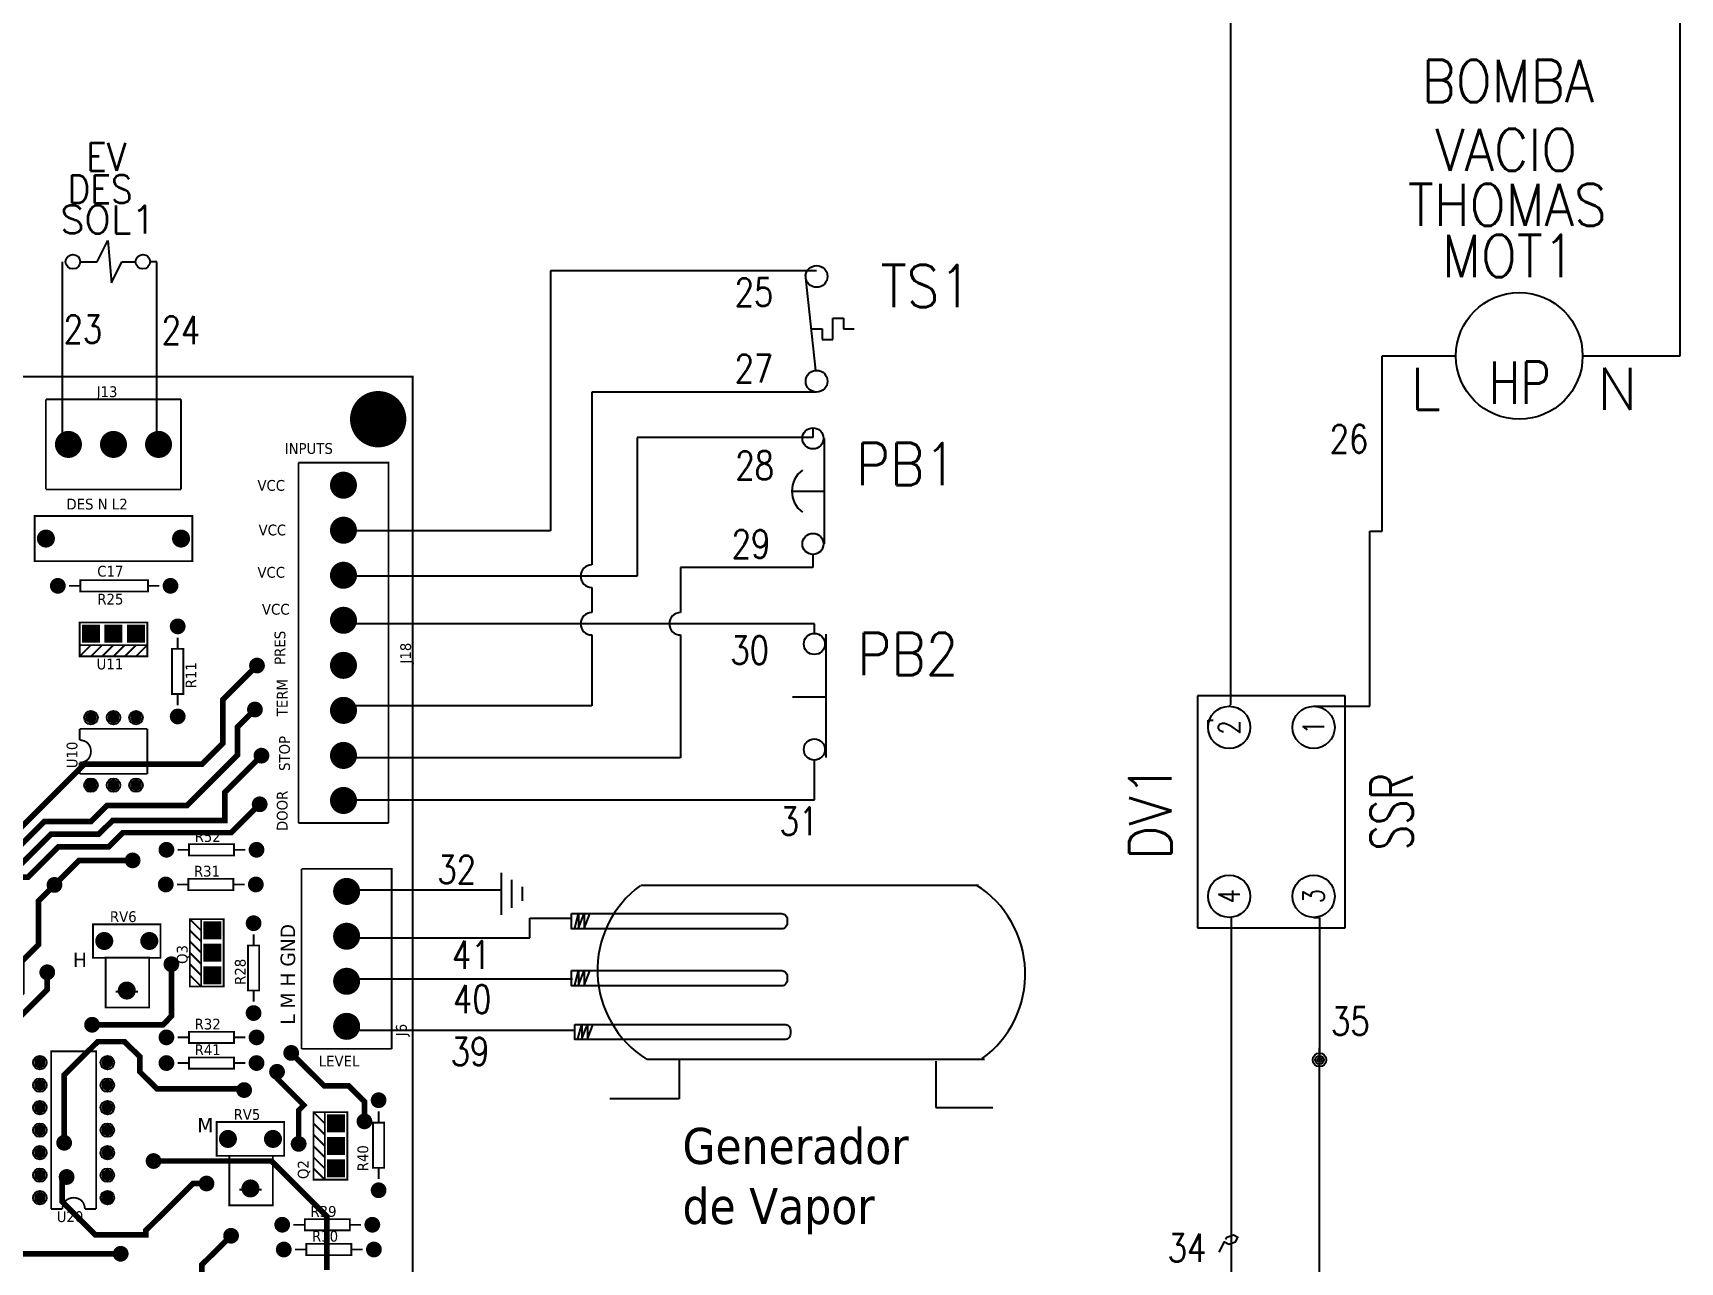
# Model space of a CAD drawing. Header units: millimetres. Extents: x 123.5 to 144.3, y 105.4 to 121.6.
# Drawn here: x 131.63 to 138.95, y 109.56 to 115.01 of the extents above; entities that cross this region are included whole.
import ezdxf
from ezdxf.enums import TextEntityAlignment as Align

# ---------------------------------------------------------------- set-up
doc = ezdxf.new("R2010")
doc.units = ezdxf.units.MM
for name, color, linetype in [('12632256', 7, 'Continuous'), ('BLK_12AWG', 7, 'Continuous'), ('DESC', 250, 'Continuous'), ('MISC', 7, 'Continuous'), ('SYMS', 7, 'Continuous'), ('TAGS', 250, 'Continuous'), ('TERMS', 250, 'Continuous'), ('WIRES', 7, 'Continuous')]:
    doc.layers.add(name, color=color, linetype=linetype)
doc.layers.add('WIRENO', color=7, linetype='Continuous', true_color=0x000000)
doc.styles.get("Standard").update_dxf_attribs({"font": 'tahoma.ttf'})
doc.styles.add('WD', font='romans.shx')

# ---------------------------------------------------------------- blocks, each defined once
blk = doc.blocks.new('EPAD')
at = {"const_width": 0.5}
blk.add_lwpolyline([(-0.25, 0, 1), (0.25, 0, 1)], format="xyb", close=True, dxfattribs=at)
blk = doc.blocks.new('RPAD')
blk.add_trace([(-0.5, -0.5), (-0.5, 0.5), (0.5, -0.5), (0.5, 0.5)])
blk = doc.blocks.new('Tarjeta')
for points, const_width in [([(146.3184, 112.4867), (153.6204, 112.4867), (153.6204, 117.4267), (146.3184, 117.4267), (146.3184, 112.4867)], 0.008), ([(151.9924, 117.3257), (151.9924, 116.9257)], 0.008), ([(152.5924, 117.3257), (151.9924, 117.3257)], 0.008), ([(152.5924, 117.3257), (152.5924, 116.9257)], 0.008), ([(153.1134, 117.0447), (153.5134, 117.0447), (153.5134, 115.4447)], 0.008), ([(153.1134, 115.4447), (153.1134, 117.0447)], 0.008), ([(151.9924, 116.9257), (152.5924, 116.9257)], 0.008), ([(151.9424, 116.6077), (152.6424, 116.6077), (152.6424, 116.8077), (151.9424, 116.8077), (151.9424, 116.6077)], 0.008), ([(152.1454, 116.4977), (152.0954, 116.4977)], 0.008), ([(152.1454, 116.4727), (152.4454, 116.4727), (152.4454, 116.5227), (152.1454, 116.5227), (152.1454, 116.4727)], 0.008), ([(152.4954, 116.4977), (152.4454, 116.4977)], 0.008), ([(152.1424, 116.2347), (152.4424, 116.2347), (152.4424, 116.3347), (152.1424, 116.3347), (152.1424, 116.2347)], 0.008), ([(152.5774, 116.2677), (152.5774, 116.2177)], 0.008), ([(152.4424, 116.2347), (152.4424, 116.1847), (152.1424, 116.1847), (152.1424, 116.2347)], 0.008), ([(152.1924, 116.2347), (152.1424, 116.1847)], 0.008), ([(152.2424, 116.2347), (152.1924, 116.1847)], 0.008), ([(152.2924, 116.2347), (152.2424, 116.1847)], 0.008), ([(152.3424, 116.2347), (152.2924, 116.1847)], 0.008), ([(152.3924, 116.2347), (152.3424, 116.1847)], 0.008), ([(152.4424, 116.2347), (152.3924, 116.1847)], 0.008), ([(152.5524, 116.0177), (152.6024, 116.0177), (152.6024, 116.2177), (152.5524, 116.2177), (152.5524, 116.0177)], 0.008), ([(151.2744, 115.2477), (151.4304, 115.4037), (151.8614, 115.4037), (152.1624, 115.7057), (152.6854, 115.7057), (152.7784, 115.7987), (152.7784, 115.9927), (152.9294, 116.1437)], 0.025), ([(152.5774, 116.0177), (152.5774, 115.9677)], 0.008), ([(151.2764, 115.1287), (151.4914, 115.3427), (151.8764, 115.3427), (151.9854, 115.4517), (152.1924, 115.4517), (152.2634, 115.5227), (152.6194, 115.5227), (152.8434, 115.7467), (152.8434, 115.8717), (152.9204, 115.9487)], 0.025), ([(152.1424, 115.8127), (152.1424, 115.8627)], 0.008), ([(152.1424, 115.8627), (152.4424, 115.8627)], 0.008), ([(152.4424, 115.6627), (152.4424, 115.8627)], 0.008), ([(151.2974, 114.9657), (151.2974, 115.0457), (151.5164, 115.2647), (151.8844, 115.2647), (152.0144, 115.3947), (152.2264, 115.3947), (152.2884, 115.4557), (152.7864, 115.4557), (152.7864, 115.5807), (152.9494, 115.7437)], 0.025), ([(152.1924, 115.7627), (152.1914, 115.7727), (152.1884, 115.7827), (152.1844, 115.7907), (152.1784, 115.7987), (152.1714, 115.8047), (152.1624, 115.8087), (152.1524, 115.8117), (152.1424, 115.8127)], 0.008), ([(152.1924, 115.7627), (152.1914, 115.7527), (152.1884, 115.7427), (152.1844, 115.7337), (152.1784, 115.7267), (152.1714, 115.7207), (152.1624, 115.7167), (152.1524, 115.7137), (152.1424, 115.7127)], 0.008), ([(152.1424, 115.6627), (152.1424, 115.7127)], 0.008), ([(152.1424, 115.6627), (152.4424, 115.6627)], 0.008), ([(151.3694, 114.8547), (151.3694, 115.0167), (151.5564, 115.2037), (151.9124, 115.2037), (152.0474, 115.3387), (152.2714, 115.3387), (152.3344, 115.4017), (152.8154, 115.4017), (152.9414, 115.5277)], 0.025), ([(153.1134, 115.4447), (153.5134, 115.4447)], 0.008), ([(152.5774, 115.3257), (152.6274, 115.3257)], 0.008), ([(152.6274, 115.3007), (152.8274, 115.3007), (152.8274, 115.3507), (152.6274, 115.3507), (152.6274, 115.3007)], 0.008), ([(152.8274, 115.3257), (152.8774, 115.3257)], 0.008), ([(152.3774, 115.2787), (152.1404, 115.2787), (152.0304, 115.1697)], 0.025), ([(153.1274, 115.2407), (153.5274, 115.2407), (153.5274, 114.4417)], 0.008), ([(153.1274, 114.4417), (153.1274, 115.2407)], 0.008), ([(152.0304, 115.1697), (151.9594, 115.0987), (151.9594, 114.9047), (151.8854, 114.8307), (151.8854, 114.6917), (151.8474, 114.6537), (151.0804, 114.6537), (150.8804, 114.4527), (150.8804, 114.4387), (150.7004, 114.4387), (150.6294, 114.3677)], 0.025), ([(152.5744, 115.1717), (152.6244, 115.1717)], 0.008), ([(152.6244, 115.1467), (152.8244, 115.1467), (152.8244, 115.1967), (152.6244, 115.1967), (152.6244, 115.1467)], 0.008), ([(152.8244, 115.1717), (152.8744, 115.1717)], 0.008), ([(152.6814, 114.7187), (152.7814, 114.7187), (152.7814, 115.0177), (152.6814, 115.0177), (152.6814, 114.7187), (152.6314, 114.7187), (152.6314, 115.0177), (152.6814, 115.0177)], 0.008), ([(152.6814, 114.9677), (152.6314, 115.0177)], 0.008), ([(152.2014, 114.8457), (152.5014, 114.8457), (152.5014, 114.9947), (152.2014, 114.9947), (152.2014, 114.8457)], 0.008), ([(152.6814, 114.9187), (152.6314, 114.9677)], 0.008), ([(152.9144, 114.9007), (152.9144, 114.9507)], 0.008), ([(152.6814, 114.8687), (152.6314, 114.9187)], 0.008), ([(152.6814, 114.8187), (152.6314, 114.8687)], 0.008), ([(152.8894, 114.7007), (152.9394, 114.7007), (152.9394, 114.9007), (152.8894, 114.9007), (152.8894, 114.7007)], 0.008), ([(152.1974, 114.5487), (152.5124, 114.5487), (152.5494, 114.5867), (152.5494, 114.8177)], 0.025), ([(152.2574, 114.6257), (152.4504, 114.6257), (152.4504, 114.8467), (152.2574, 114.8467), (152.2574, 114.6257)], 0.008), ([(152.6814, 114.7687), (152.6314, 114.8187)], 0.008), ([(151.6524, 114.5657), (151.8594, 114.5657), (151.9984, 114.7047), (151.9984, 114.7817)], 0.025), ([(152.6814, 114.7187), (152.6314, 114.7687)], 0.008), ([(152.4014, 114.6957), (152.3014, 114.6957)], 0.008), ([(152.9144, 114.6507), (152.9144, 114.7007)], 0.008), ([(152.6274, 114.4677), (152.8274, 114.4677), (152.8274, 114.5177), (152.6274, 114.5177), (152.6274, 114.4677)], 0.008), ([(152.2154, 113.7307), (152.2154, 114.4307), (152.0154, 114.4307), (152.0154, 113.7307)], 0.008), ([(152.0734, 114.0247), (152.0734, 114.3257), (152.2224, 114.4737), (152.3414, 114.4737), (152.4094, 114.4067), (152.4094, 114.3397), (152.4844, 114.2647), (152.8664, 114.2647), (152.8724, 114.2587)], 0.025), ([(152.5774, 114.4927), (152.6274, 114.4927)], 0.008), ([(152.8274, 114.4927), (152.8774, 114.4927)], 0.008), ([(153.0814, 114.4237), (153.2274, 114.2777), (153.3364, 114.2777), (153.4064, 114.2077), (153.4064, 114.1197)], 0.025), ([(153.1274, 114.4417), (153.5274, 114.4417)], 0.008), ([(152.5774, 114.3787), (152.6274, 114.3787)], 0.008), ([(152.6274, 114.3537), (152.8274, 114.3537), (152.8274, 114.4037), (152.6274, 114.4037), (152.6274, 114.3537)], 0.008), ([(152.8274, 114.3787), (152.8774, 114.3787)], 0.008), ([(153.0184, 114.3397), (153.0184, 114.3107), (153.1374, 114.1917), (153.1144, 114.1687), (153.1144, 114.0197)], 0.025), ([(153.2304, 113.8607), (153.3304, 113.8607), (153.3304, 114.1607), (153.2304, 114.1607), (153.2304, 113.8607), (153.1804, 113.8607), (153.1804, 114.1607), (153.2304, 114.1607)], 0.008), ([(153.2304, 114.1107), (153.1804, 114.1607)], 0.008), ([(153.4694, 114.1137), (153.4694, 114.1637)], 0.008), ([(152.7504, 113.9667), (153.0504, 113.9667), (153.0504, 114.1167), (152.7504, 114.1167), (152.7504, 113.9667)], 0.008), ([(153.2304, 114.0607), (153.1804, 114.1107)], 0.008), ([(153.4444, 113.9137), (153.4944, 113.9137), (153.4944, 114.1137), (153.4444, 114.1137), (153.4444, 113.9137)], 0.008), ([(151.6504, 114.0237), (151.6504, 113.6797), (151.7984, 113.5317), (152.3244, 113.5317)], 0.025), ([(153.2304, 114.0107), (153.1804, 114.0607)], 0.008), ([(153.2304, 113.9607), (153.1804, 114.0107)], 0.008), ([(152.4704, 113.9437), (152.9944, 113.9437), (153.1174, 113.8207), (153.2394, 113.6987), (153.2394, 113.4597)], 0.025), ([(152.8064, 113.7467), (152.9994, 113.7467), (152.9994, 113.9667), (152.8064, 113.9667), (152.8064, 113.7467)], 0.008), ([(153.2304, 113.9107), (153.1804, 113.9607)], 0.008), ([(152.7054, 113.8437), (152.6454, 113.8437), (152.4364, 113.6357), (152.4364, 113.6157), (152.2114, 113.6157), (152.0644, 113.7627), (152.0644, 113.8527), (152.0844, 113.8727)], 0.025), ([(153.2304, 113.8607), (153.1804, 113.9107)], 0.008), ([(153.4694, 113.8637), (153.4694, 113.9137)], 0.008), ([(152.1154, 113.7807), (152.1054, 113.7797), (152.0954, 113.7767), (152.0874, 113.7727), (152.0794, 113.7667), (152.0734, 113.7597), (152.0694, 113.7507), (152.0664, 113.7407), (152.0654, 113.7307)], 0.008), ([(152.1154, 113.7807), (152.1254, 113.7797), (152.1354, 113.7767), (152.1444, 113.7727), (152.1514, 113.7667), (152.1574, 113.7597), (152.1614, 113.7507), (152.1644, 113.7407), (152.1654, 113.7307)], 0.008), ([(152.9504, 113.8167), (152.8504, 113.8167)], 0.008), ([(152.0654, 113.7307), (152.0154, 113.7307)], 0.008), ([(152.2154, 113.7307), (152.1654, 113.7307)], 0.008), ([(153.0914, 113.6607), (153.1414, 113.6607)], 0.008), ([(153.1414, 113.6357), (153.3414, 113.6357), (153.3414, 113.6857), (153.1414, 113.6857), (153.1414, 113.6357)], 0.008), ([(153.3414, 113.6607), (153.3914, 113.6607)], 0.008), ([(152.6844, 113.4057), (152.6844, 113.4827), (152.8144, 113.6117)], 0.025), ([(153.1484, 113.5257), (153.3484, 113.5257), (153.3484, 113.5757), (153.1484, 113.5757), (153.1484, 113.5257)], 0.008), ([(153.0984, 113.5507), (153.1484, 113.5507)], 0.008), ([(153.3484, 113.5507), (153.3984, 113.5507)], 0.008)]:
    blk.add_lwpolyline(points, dxfattribs=dict(const_width=const_width))
for centre, radius in [((153.4674, 117.2377), 0.03), ((152.0924, 117.1257), 0.03), ((152.2924, 117.1257), 0.03), ((152.4924, 117.1257), 0.03), ((153.3134, 116.9447), 0.03), ((153.3134, 116.7447), 0.03), ((151.9924, 116.7077), 0.025), ((152.5924, 116.7077), 0.025), ((153.3134, 116.5447), 0.03), ((152.0454, 116.4977), 0.025), ((152.5454, 116.4977), 0.025), ((152.5774, 116.3177), 0.025), ((153.3134, 116.3447), 0.03), ((152.1924, 116.2847), 0.025), ((152.2924, 116.2847), 0.025), ((152.3924, 116.2847), 0.025), ((152.9294, 116.1437), 0.025), ((153.3134, 116.1447), 0.03), ((152.9204, 115.9487), 0.025), ((153.3134, 115.9447), 0.03), ((152.1924, 115.9127), 0.03), ((152.2924, 115.9127), 0.03), ((152.3924, 115.9127), 0.03), ((152.5774, 115.9177), 0.025), ((152.9494, 115.7437), 0.025), ((153.3134, 115.7447), 0.03), ((152.1924, 115.6127), 0.03), ((152.2924, 115.6127), 0.03), ((152.3924, 115.6127), 0.03), ((152.9414, 115.5277), 0.025), ((153.3134, 115.5447), 0.03), ((152.5274, 115.3257), 0.025), ((152.9274, 115.3257), 0.025), ((152.3774, 115.2787), 0.025), ((152.0304, 115.1697), 0.025), ((152.5244, 115.1717), 0.025), ((152.9244, 115.1717), 0.025), ((153.3274, 115.1407), 0.03), ((152.9144, 114.9997), 0.025), ((152.2514, 114.9207), 0.025), ((152.4514, 114.9207), 0.025), ((152.7314, 114.9677), 0.025), ((153.3274, 114.9417), 0.03), ((152.7314, 114.8687), 0.025), ((151.9984, 114.7817), 0.025), ((152.5494, 114.8177), 0.025), ((152.3514, 114.7007), 0.025), ((152.7314, 114.7687), 0.025), ((153.3274, 114.7417), 0.03), ((152.9144, 114.6007), 0.025), ((152.1974, 114.5487), 0.025), ((152.5274, 114.4927), 0.025), ((152.9274, 114.4927), 0.025), ((153.3274, 114.5417), 0.03), ((153.0814, 114.4237), 0.025), ((151.9654, 114.3807), 0.03), ((152.2654, 114.3807), 0.03), ((152.5274, 114.3787), 0.025), ((152.9274, 114.3787), 0.025), ((153.0184, 114.3397), 0.025), ((151.9654, 114.2807), 0.03), ((152.2654, 114.2807), 0.03), ((152.8724, 114.2587), 0.025), ((153.4694, 114.2137), 0.025), ((151.9654, 114.1807), 0.03), ((152.2654, 114.1807), 0.03), ((153.4064, 114.1197), 0.025), ((151.9654, 114.0807), 0.03), ((152.2654, 114.0807), 0.03), ((153.2804, 114.1107), 0.025), ((151.9654, 113.9807), 0.03), ((152.0734, 114.0247), 0.025), ((152.2654, 113.9807), 0.03), ((152.8004, 114.0417), 0.025), ((153.0004, 114.0417), 0.025), ((153.1144, 114.0197), 0.025), ((153.2804, 114.0107), 0.025), ((152.4704, 113.9437), 0.025), ((153.2804, 113.9107), 0.025), ((151.9654, 113.8807), 0.03), ((152.0844, 113.8727), 0.025), ((152.2654, 113.8807), 0.03), ((152.7054, 113.8437), 0.025), ((151.9654, 113.7807), 0.03), ((152.2654, 113.7807), 0.03), ((152.9004, 113.8217), 0.025), ((153.4694, 113.8137), 0.025), ((152.8144, 113.6117), 0.025), ((153.0414, 113.6607), 0.025), ((153.4414, 113.6607), 0.025), ((152.3244, 113.5317), 0.025), ((153.0484, 113.5507), 0.025), ((153.4484, 113.5507), 0.025)]:
    blk.add_circle(centre, radius)
for name, p, xscale, yscale in [('EPAD', (153.4674, 117.2377), 0.25, 0.25), ('EPAD', (152.0924, 117.1257), 0.12, 0.12), ('EPAD', (152.2924, 117.1257), 0.12, 0.12), ('EPAD', (152.4924, 117.1257), 0.12, 0.12), ('EPAD', (153.3134, 116.9447), 0.12, 0.12), ('EPAD', (153.3134, 116.7447), 0.12, 0.12), ('EPAD', (151.9924, 116.7077), 0.08, 0.08), ('EPAD', (152.5924, 116.7077), 0.08, 0.08), ('EPAD', (153.3134, 116.5447), 0.12, 0.12), ('EPAD', (152.0454, 116.4977), 0.07, 0.07), ('EPAD', (152.5454, 116.4977), 0.07, 0.07), ('EPAD', (152.5774, 116.3177), 0.07, 0.07), ('EPAD', (153.3134, 116.3447), 0.12, 0.12), ('EPAD', (153.3134, 116.1447), 0.12, 0.12), ('EPAD', (152.9294, 116.1437), 0.07, 0.07), ('EPAD', (152.9204, 115.9487), 0.07, 0.07), ('EPAD', (153.3134, 115.9447), 0.12, 0.12), ('EPAD', (152.1924, 115.9127), 0.05, 0.05), ('EPAD', (152.2924, 115.9127), 0.05, 0.05), ('EPAD', (152.3924, 115.9127), 0.05, 0.05), ('EPAD', (152.5774, 115.9177), 0.07, 0.07), ('EPAD', (152.9494, 115.7437), 0.07, 0.07), ('EPAD', (153.3134, 115.7447), 0.12, 0.12), ('RPAD', (152.1924, 115.6127), 0.05, 0.05), ('EPAD', (152.2924, 115.6127), 0.05, 0.05), ('EPAD', (152.3924, 115.6127), 0.05, 0.05), ('EPAD', (153.3134, 115.5447), 0.12, 0.12), ('EPAD', (152.9414, 115.5277), 0.07, 0.07), ('EPAD', (152.3774, 115.2787), 0.07, 0.07), ('EPAD', (152.5274, 115.3257), 0.07, 0.07), ('EPAD', (152.9274, 115.3257), 0.07, 0.07), ('EPAD', (152.0304, 115.1697), 0.07, 0.07), ('EPAD', (152.5244, 115.1717), 0.07, 0.07), ('EPAD', (152.9244, 115.1717), 0.07, 0.07), ('EPAD', (153.3274, 115.1407), 0.12, 0.12), ('EPAD', (152.9144, 114.9997), 0.07, 0.07), ('EPAD', (152.2514, 114.9207), 0.08, 0.08), ('EPAD', (152.4514, 114.9207), 0.08, 0.08), ('EPAD', (153.3274, 114.9417), 0.12, 0.12), ('EPAD', (151.9984, 114.7817), 0.07, 0.07), ('EPAD', (152.5494, 114.8177), 0.07, 0.07), ('EPAD', (153.3274, 114.7417), 0.12, 0.12), ('EPAD', (152.3514, 114.7007), 0.08, 0.08), ('EPAD', (152.1974, 114.5487), 0.07, 0.07), ('EPAD', (152.9144, 114.6007), 0.07, 0.07), ('EPAD', (153.3274, 114.5417), 0.12, 0.12), ('EPAD', (152.5274, 114.4927), 0.07, 0.07), ('EPAD', (152.9274, 114.4927), 0.07, 0.07), ('EPAD', (153.0814, 114.4237), 0.07, 0.07), ('EPAD', (151.9654, 114.3807), 0.05, 0.05), ('EPAD', (152.2654, 114.3807), 0.05, 0.05), ('EPAD', (152.5274, 114.3787), 0.07, 0.07), ('EPAD', (152.9274, 114.3787), 0.07, 0.07), ('EPAD', (153.0184, 114.3397), 0.07, 0.07), ('EPAD', (151.9654, 114.2807), 0.05, 0.05), ('EPAD', (152.2654, 114.2807), 0.05, 0.05), ('EPAD', (152.8724, 114.2587), 0.07, 0.07), ('EPAD', (153.4694, 114.2137), 0.07, 0.07), ('EPAD', (151.9654, 114.1807), 0.05, 0.05), ('EPAD', (152.2654, 114.1807), 0.05, 0.05), ('EPAD', (153.4064, 114.1197), 0.07, 0.07), ('EPAD', (151.9654, 114.0807), 0.05, 0.05), ('EPAD', (152.2654, 114.0807), 0.05, 0.05), ('EPAD', (152.8004, 114.0417), 0.08, 0.08), ('EPAD', (153.0004, 114.0417), 0.08, 0.08), ('EPAD', (151.9654, 113.9807), 0.05, 0.05), ('EPAD', (152.0734, 114.0247), 0.07, 0.07), ('EPAD', (152.2654, 113.9807), 0.05, 0.05), ('EPAD', (153.1144, 114.0197), 0.07, 0.07), ('EPAD', (152.4704, 113.9437), 0.07, 0.07), ('EPAD', (151.9654, 113.8807), 0.05, 0.05), ('EPAD', (152.0844, 113.8727), 0.07, 0.07), ('EPAD', (152.2654, 113.8807), 0.05, 0.05), ('EPAD', (152.7054, 113.8437), 0.07, 0.07), ('EPAD', (152.9004, 113.8217), 0.08, 0.08), ('EPAD', (153.4694, 113.8137), 0.07, 0.07), ('EPAD', (151.9654, 113.7807), 0.05, 0.05), ('EPAD', (152.8144, 113.6117), 0.07, 0.07), ('EPAD', (153.0414, 113.6607), 0.07, 0.07), ('EPAD', (153.4414, 113.6607), 0.07, 0.07), ('EPAD', (152.3244, 113.5317), 0.07, 0.07), ('EPAD', (153.0484, 113.5507), 0.07, 0.07), ('EPAD', (153.4484, 113.5507), 0.07, 0.07)]:
    blk.add_blockref(name, p, dxfattribs=dict(xscale=xscale, yscale=yscale))
for p, xscale, yscale, rotation in [((152.1924, 116.2847), 0.08, 0.08, 180), ((152.2924, 116.2847), 0.08, 0.08, 180), ((152.3924, 116.2847), 0.08, 0.08, 180), ((152.7314, 114.9677), 0.08, 0.08, 90), ((152.7314, 114.8687), 0.08, 0.08, 90), ((152.7314, 114.7687), 0.08, 0.08, 90), ((153.2804, 114.1107), 0.08, 0.08, 90), ((153.2804, 114.0107), 0.08, 0.08, 90), ((153.2804, 113.9107), 0.08, 0.08, 90), ((152.2654, 113.7807), 0.05, 0.05, 90)]:
    blk.add_blockref('RPAD', p, dxfattribs=dict(xscale=xscale, yscale=yscale, rotation=rotation))
at = {"layer": '12632256'}
for s, height, width, p in [('J13', 0.048, 1.041667, (152.2174, 117.3357)), ('INPUTS', 0.048, 1.041667, (153.0524, 117.0837)), ('VCC', 0.048, 1.041667, (152.9314, 116.9197)), ('DES N L2', 0.048, 1.041667, (152.0834, 116.8367)), ('VCC', 0.048, 1.041667, (152.9364, 116.7217)), ('C17', 0.048, 1.041667, (152.2204, 116.5387)), ('VCC', 0.048, 1.041667, (152.9314, 116.5337)), ('R25', 0.048, 1.041667, (152.2204, 116.4147)), ('VCC', 0.048, 1.041667, (152.9514, 116.3697)), ('U11', 0.048, 1.041667, (152.2174, 116.1267)), ('R52', 0.048, 1.041667, (152.6524, 115.3607)), ('R31', 0.048, 1.041667, (152.6494, 115.2067)), ('RV6', 0.048, 1.041667, (152.2764, 115.0047)), ('H', 0.064, 1.09375, (152.1124, 114.8047)), ('R32', 0.048, 1.041667, (152.6524, 114.5277)), ('R41', 0.048, 1.041667, (152.6524, 114.4137)), ('LEVEL', 0.048, 1.041667, (153.2034, 114.3637)), ('RV5', 0.048, 1.041667, (152.8254, 114.1267)), ('M', 0.064, 1.09375, (152.6644, 114.0707)), ('U20', 0.048, 1.041667, (152.0404, 113.6727)), ('R39', 0.048, 1.041667, (153.1664, 113.6957)), ('R30', 0.048, 1.041667, (153.1734, 113.5857))]:
    blk.add_text(s, height=height, dxfattribs=dict(at, width=width)).set_placement(p)
for s, height, width, p in [('PRES', 0.048, 1.041667, (153.0554, 116.1467)), ('J18', 0.048, 1.041667, (153.6134, 116.1527)), ('R11', 0.048, 1.041667, (152.6604, 116.0427)), ('TERM', 0.048, 1.041667, (153.0654, 115.9187)), ('STOP', 0.048, 1.041667, (153.0754, 115.6757)), ('U10', 0.048, 1.041667, (152.1324, 115.6877)), ('DOOR', 0.048, 1.041667, (153.0654, 115.4087)), ('L M H GND', 0.064, 1.09375, (153.0984, 114.5487)), ('Q3', 0.048, 1.041667, (152.6214, 114.8187)), ('R28', 0.048, 1.041667, (152.8794, 114.7257)), ('J6', 0.048, 1.041667, (153.5944, 114.4977)), ('R40', 0.048, 1.041667, (153.4234, 113.8977)), ('Q2', 0.048, 1.041667, (153.1584, 113.8637))]:
    blk.add_text(s, height=height, rotation=90, dxfattribs=dict(at, width=width)).set_placement(p)
blk = doc.blocks.new('HSV1')
for p, q in [((-0.0469, 0), (0, 0.0938)), ((0, 0.0938), (0.0156, -0.0938)), ((-0.1231, 0), (-0.0469, 0)), ((0.0156, -0.0938), (0.0625, 0)), ((0.0625, 0), (0.1231, 0))]:
    blk.add_line(p, q)
for centre in [(-0.1553, 0), (0.1553, 0)]:
    blk.add_circle(centre, 0.0322)
at = {"style": 'WD', "width": 0.7}
for tag, p in [('INST', (0, 0.4508)), ('LOC', (0, 0.2812))]:
    blk.add_attdef(tag, text='', height=0.125, dxfattribs=at).set_placement(p, align=Align.CENTER)
at = {"style": 'WD'}
blk.add_attdef('TAG1', text='', height=0.125, dxfattribs=at).set_placement((0, 0.125), align=Align.CENTER)
for tag, p, height, flags in [('FAMILY', (0.1292, 0.1076), 0.01, 9), ('X4TERM01', (-0.1875, 0), 0.0125, 1), ('X1TERM02', (0.1875, 0), 0.0125, 1)]:
    blk.add_attdef(tag, p, '', height=height, dxfattribs=dict(at, flags=flags))
at = {"linetype": 'Continuous', "style": 'WD', "flags": 9}
for tag, p in [('MFG', (0.1564, 0.0671)), ('CAT', (0.1564, 0.0866)), ('ASSYCODE', (0.1562, 0.0469))]:
    blk.add_attdef(tag, text='', height=0.01, dxfattribs=at).set_placement(p, align=Align.CENTER)
at = {"style": 'WD'}
for tag, p, width in [('DESC1', (1.125, 0), 0.9), ('DESC2', (1.125, -0.1562), 0.9), ('DESC3', (1.125, -0.3125), 0.9), ('XREF', (1.1333, -0.4726), 0.8), ('WDTAGALT', (1.1333, -0.6288), 0.8)]:
    blk.add_attdef(tag, p, '', height=0.125, dxfattribs=dict(at, width=width))
at = {"linetype": 'Continuous', "style": 'WD', "flags": 8}
blk.add_attdef('TERM01', text='', height=0.125, dxfattribs=at).set_placement((-0.25, -0.0314), align=Align.TOP_RIGHT)
blk.add_attdef('TERM02', text='', height=0.125, dxfattribs=at).set_placement((0.25, -0.0314), align=Align.TOP_LEFT)
at = {"style": 'WD'}
blk.add_attdef('RATING1', (0.0781, -0.3126), '', height=0.125, dxfattribs=at)
blk = doc.blocks.new('HMO12')
blk.add_circle((0, 0), 0.1875)
at = {"style": 'WD'}
for tag, width, p in [('INST', 0.7, (-0.0257, 0.5595)), ('LOC', 0.7, (-0.0257, 0.3899)), ('TAG1', 0.9, (-0.0312, 0.2336)), ('RATING1', 0.8, (0, 0))]:
    blk.add_attdef(tag, text='', height=0.125, dxfattribs=dict(at, width=width)).set_placement(p, align=Align.CENTER)
at = {"style": 'WD', "flags": 9}
blk.add_attdef('FAMILY', text='', height=0.01, dxfattribs=at).set_placement((-0.0053, 0.1698), align=Align.CENTER)
at = {"linetype": 'Continuous', "style": 'WD', "flags": 1}
for tag, p in [('CAT', (0, 0.1593)), ('MFG', (0, 0.1404))]:
    blk.add_attdef(tag, text='', height=0.01, dxfattribs=at).set_placement(p, align=Align.MIDDLE)
at = {"style": 'WD'}
for tag, p, width in [('DESC1', (1.126, 0.0461), 0.9), ('DESC2', (1.126, -0.1101), 0.9), ('DESC3', (1.126, -0.2664), 0.9), ('RATING3', (1.125, -0.4226), 0.8), ('RATING4', (1.125, -0.5789), 0.8), ('WDTAGALT', (1.125, -0.75), 0.7)]:
    blk.add_attdef(tag, p, '', height=0.125, dxfattribs=dict(at, width=width))
at = {"linetype": 'Continuous', "style": 'WD', "flags": 9}
blk.add_attdef('ASSYCODE', text='', height=0.01, dxfattribs=at).set_placement((0, 0.125), align=Align.CENTER)
at = {"style": 'WD', "flags": 1}
for tag, p in [('X4TERM01', (-0.1875, 0)), ('X1TERM02', (0.1875, 0)), ('X0TERM03', (0.1326, -0.1326))]:
    blk.add_attdef(tag, p, '', height=0.0125, dxfattribs=at)
at = {"linetype": 'Continuous', "style": 'WD'}
blk.add_attdef('TERM01', text='', height=0.125, dxfattribs=at).set_placement((-0.2312, -0.0349), align=Align.TOP_RIGHT)
at = {"style": 'WD', "width": 0.8}
blk.add_attdef('RATING2', text='', height=0.125, dxfattribs=at).set_placement((0.0012, -0.0165), align=Align.TOP_CENTER)
at = {"linetype": 'Continuous', "style": 'WD'}
for tag, p in [('TERM02', (0.2312, -0.0349)), ('TERM03', (0.0625, -0.2188))]:
    blk.add_attdef(tag, text='', height=0.125, dxfattribs=at).set_placement(p, align=Align.TOP_LEFT)
blk = doc.blocks.new('HDV1TF')
for p, q in [((0.3438, 0.0938), (-0.3438, 0.0938)), ((-0.3438, 0.0938), (-0.3438, -0.3438)), ((0.3438, -0.3438), (0.3438, 0.0938)), ((-0.3438, -0.3438), (0.3438, -0.3438))]:
    blk.add_line(p, q)
for centre in [(-0.25, 0), (0.25, 0), (-0.25, -0.25), (0.25, -0.25)]:
    blk.add_circle(centre, 0.0625)
at = {"style": 'WD'}
for tag, width, p in [('INST', 0.7, (0.0055, 0.497)), ('LOC', 0.7, (0.0055, 0.3274)), ('TAG1', 0.9, (0, 0.1711)), ('RATING2', 0.7, (0, -0.2187)), ('DESC1', 0.7, (0, -0.5432)), ('DESC2', 0.7, (0, -0.6995)), ('XREF', 0.7, (0, -0.8557))]:
    blk.add_attdef(tag, text='', height=0.125, dxfattribs=dict(at, width=width)).set_placement(p, align=Align.CENTER)
at = {"style": 'WD', "flags": 9}
blk.add_attdef('FAMILY', text='', height=0.01, dxfattribs=at).set_placement((-0.0053, 0.1386), align=Align.CENTER)
at = {"linetype": 'Continuous', "style": 'WD', "flags": 1}
for tag, p in [('MFG', (0, 0.1092)), ('CAT', (0, 0.1281))]:
    blk.add_attdef(tag, text='', height=0.01, dxfattribs=at).set_placement(p, align=Align.MIDDLE)
at = {"style": 'WD', "flags": 1}
for tag, p in [('X2TERM01', (-0.25, 0.0625)), ('X2TERM02', (0.25, 0.0625)), ('X4TERM01', (-0.3125, 0)), ('X1TERM02', (0.3125, 0)), ('X4TERM03', (-0.3125, -0.25)), ('X1TERM04', (0.3125, -0.25)), ('X8TERM03', (-0.25, -0.3125)), ('X8TERM04', (0.25, -0.3125))]:
    blk.add_attdef(tag, p, '', height=0.0125, dxfattribs=at)
at = {"style": 'WD', "width": 0.7}
blk.add_attdef('RATING1', text='', height=0.125, dxfattribs=at).set_placement((0, 0), align=Align.MIDDLE)
at = {"linetype": 'Continuous', "style": 'WD', "flags": 9}
blk.add_attdef('ASSYCODE', text='', height=0.01, dxfattribs=at).set_placement((0, 0.0781), align=Align.CENTER)
at = {"linetype": 'Continuous', "style": 'WD', "width": 0.8, "flags": 8}
for tag, p in [('TERM01', (-0.25, 0)), ('TERM02', (0.25, 0)), ('TERM03', (-0.25, -0.25)), ('TERM04', (0.25, -0.25))]:
    blk.add_attdef(tag, text='', height=0.0625, dxfattribs=at).set_placement(p, align=Align.MIDDLE)
blk = doc.blocks.new('WDDOT')
for radius in [0.03, 0.0187, 0.00929]:
    blk.add_circle((0, 0), radius)
blk = doc.blocks.new('Nivel')
at = {"layer": 'WIRENO'}
for p, q in [((103.38, 60.01), (103.74, 61.39)), ((103.74, 61.39), (103.74, 60.1)), ((103.74, 60.1), (104.25, 61.39)), ((104.25, 61.39), (104.25, 60.07)), ((104.25, 60.07), (104.74, 61.36))]:
    blk.add_line(p, q, dxfattribs=at)
blk.add_lwpolyline([(103.12, 61.39), (121.77, 61.39, -0.414214), (122.27, 60.89), (122.27, 60.54, -0.414214), (121.77, 60.04), (103.12, 60.04)], format="xyb", close=True, dxfattribs=at)
blk = doc.blocks.new('calderin')
for p, q in [((7.433, 7.428), (9.93, 7.428)), ((7.477, 6.14), (9.974, 6.14))]:
    blk.add_line(p, q)
for centre, start, end in [((7.887, 6.798), 126.1598, 237.8293), ((9.499, 6.771), 306.1598, 57.8293)]:
    blk.add_arc(centre, 0.777, start, end)
blk = doc.blocks.new('HGND2')
for p, q in [((0, 0.09375), (0, -0.09375)), ((0.046875, 0.0625), (0.046875, -0.0625)), ((0.09375, 0.03125), (0.09375, -0.03125))]:
    blk.add_line(p, q)
at = {"style": 'WD', "flags": 1}
blk.add_attdef('X4TERM01', (0, 0), '', height=0.01, dxfattribs=at)
blk = doc.blocks.new('VTS12')
at = {"linetype": 'Continuous'}
blk.add_line((-0.002, -0.1231), (-0.0326, 0.1594), dxfattribs=at)
for p, q in [((-0.0153, 0), (0.0168, 0)), ((0.0168, 0), (0.0168, -0.0312)), ((0.0481, -0.0312), (0.0481, 0.0312)), ((0.0481, 0.0312), (0.0793, 0.0312)), ((0.0793, 0.0312), (0.0793, 0)), ((0.0793, 0), (0.1106, 0)), ((0.0168, -0.0312), (0.0481, -0.0312))]:
    blk.add_line(p, q)
for centre in [(0, 0.1553), (0, -0.1553)]:
    blk.add_circle(centre, 0.0322)
at = {"style": 'WD'}
for tag, p, width in [('INST', (0.1894, 0.3902), 0.7), ('LOC', (0.1894, 0.2206), 0.7), ('TAG1', (0.1894, 0.0644), 0.9), ('XREF', (0.1912, -0.09), 0.7), ('DESC1', (0.1912, -0.242), 0.7), ('DESC2', (0.1912, -0.3982), 0.7), ('RATING1', (0.1875, -0.5545), 0.7), ('WDTAGALT', (0.1868, -0.7158), 0.7)]:
    blk.add_attdef(tag, p, '', height=0.125, dxfattribs=dict(at, width=width))
at = {"linetype": 'Continuous', "style": 'WD'}
for tag, height, flags, p in [('TERM01', 0.125, 8, (-0.055, 0.2066)), ('MFG', 0.01, 9, (-0.0796, -0.0881)), ('CAT', 0.01, 9, (-0.0796, -0.0731))]:
    blk.add_attdef(tag, text='', height=height, dxfattribs=dict(at, flags=flags)).set_placement(p, align=Align.RIGHT)
at = {"color": 7, "style": 'WD', "flags": 1}
for tag, p in [('X2TERM01', (0, 0.1875)), ('X8TERM02', (0, -0.1875))]:
    blk.add_attdef(tag, p, '', height=0.0125, dxfattribs=at)
at = {"color": 7, "style": 'WD'}
for tag, p in [('X4LINK', (-0.1094, 0)), ('X1LINK', (0.1562, 0))]:
    blk.add_attdef(tag, p, '', height=0.01, dxfattribs=at)
at = {"style": 'WD'}
for tag, flags, p in [('CONTACT', 1, (-0.0796, -0.0531)), ('FAMILY', 9, (-0.0796, -0.0365))]:
    blk.add_attdef(tag, text='', height=0.01, dxfattribs=dict(at, flags=flags)).set_placement(p, align=Align.RIGHT)
at = {"linetype": 'Continuous', "style": 'WD', "flags": 9}
blk.add_attdef('ASSYCODE', text='', height=0.01, dxfattribs=at).set_placement((-0.0938, -0.125), align=Align.CENTER)
at = {"linetype": 'Continuous', "style": 'WD', "flags": 8}
blk.add_attdef('TERM02', text='', height=0.125, dxfattribs=at).set_placement((-0.0407, -0.2134), align=Align.TOP_RIGHT)
blk = doc.blocks.new('VPB12')
for p, q in [((0.0335, 0.1849), (0.0335, -0.1801)), ((-0.0644, 0), (0.0335, 0))]:
    blk.add_line(p, q)
for centre in [(0, 0.1562), (0, -0.1562)]:
    blk.add_circle(centre, 0.0312)
at = {"style": 'WD'}
for tag, p, width in [('INST', (0.1269, 0.3902), 0.7), ('LOC', (0.1269, 0.2206), 0.7), ('TAG1', (0.1269, 0.0644), 0.9), ('XREF', (0.1287, -0.09), 0.7), ('DESC1', (0.1287, -0.242), 0.7), ('DESC2', (0.1287, -0.3982), 0.7)]:
    blk.add_attdef(tag, p, '', height=0.125, dxfattribs=dict(at, width=width))
at = {"linetype": 'Continuous', "style": 'WD'}
for tag, height, flags, p in [('TERM01', 0.125, 8, (-0.055, 0.2223)), ('MFG', 0.01, 9, (0.0141, -0.0881)), ('CAT', 0.01, 9, (0.0141, -0.0731))]:
    blk.add_attdef(tag, text='', height=height, dxfattribs=dict(at, flags=flags)).set_placement(p, align=Align.RIGHT)
at = {"color": 7, "style": 'WD', "flags": 1}
for tag, p in [('X2TERM01', (0, 0.1875)), ('X8TERM02', (0, -0.1875))]:
    blk.add_attdef(tag, p, '', height=0.0125, dxfattribs=at)
at = {"color": 7, "style": 'WD'}
for tag, p in [('X4LINK', (-0.125, 0)), ('X1LINK', (0.125, 0))]:
    blk.add_attdef(tag, p, '', height=0.01, dxfattribs=at)
at = {"style": 'WD'}
for tag, flags, p in [('CONTACT', 1, (0.0141, -0.0531)), ('FAMILY', 9, (0.0141, -0.0365))]:
    blk.add_attdef(tag, text='', height=0.01, dxfattribs=dict(at, flags=flags)).set_placement(p, align=Align.RIGHT)
at = {"linetype": 'Continuous', "style": 'WD', "flags": 9}
blk.add_attdef('ASSYCODE', text='', height=0.01, dxfattribs=at).set_placement((-0.001, -0.1054), align=Align.CENTER)
at = {"linetype": 'Continuous', "style": 'WD', "flags": 8}
blk.add_attdef('TERM02', text='', height=0.125, dxfattribs=at).set_placement((-0.0407, -0.2291), align=Align.TOP_RIGHT)
blk = doc.blocks.new('VPB12M')
for p, q in [((0.0343, -0.1562), (0.0343, 0.1562)), ((-0.0646, 0), (0.0343, 0))]:
    blk.add_line(p, q)
for centre in [(0, 0.1562), (0, -0.1562)]:
    blk.add_circle(centre, 0.0312)
blk.add_arc((0.0156, 0), 0.0781, 126.8699, 233.1301)
at = {"style": 'WD'}
for tag, p, width in [('INST', (0.1269, 0.3434), 0.7), ('LOC', (0.1269, 0.1738), 0.7), ('TAG1', (0.1269, 0.0175), 0.9), ('XREF', (0.1287, -0.1369), 0.7), ('DESC1', (0.1287, -0.2889), 0.7), ('DESC2', (0.1287, -0.4451), 0.7)]:
    blk.add_attdef(tag, p, '', height=0.125, dxfattribs=dict(at, width=width))
at = {"linetype": 'Continuous', "style": 'WD'}
for tag, height, flags, p in [('TERM01', 0.125, 8, (-0.055, 0.2066)), ('MFG', 0.01, 9, (-0.1109, -0.0881)), ('CAT', 0.01, 9, (-0.1109, -0.0731))]:
    blk.add_attdef(tag, text='', height=height, dxfattribs=dict(at, flags=flags)).set_placement(p, align=Align.RIGHT)
at = {"color": 7, "style": 'WD', "flags": 1}
for tag, p in [('X2TERM01', (0, 0.1875)), ('X8TERM02', (0, -0.1875))]:
    blk.add_attdef(tag, p, '', height=0.0125, dxfattribs=at)
at = {"color": 7, "style": 'WD'}
for tag, p in [('X4LINK', (-0.1406, 0)), ('X1LINK', (0.125, 0))]:
    blk.add_attdef(tag, p, '', height=0.01, dxfattribs=at)
at = {"style": 'WD'}
for tag, flags, p in [('CONTACT', 1, (-0.1109, -0.0531)), ('FAMILY', 9, (-0.1109, -0.0365))]:
    blk.add_attdef(tag, text='', height=0.01, dxfattribs=dict(at, flags=flags)).set_placement(p, align=Align.RIGHT)
at = {"linetype": 'Continuous', "style": 'WD', "flags": 9}
blk.add_attdef('ASSYCODE', text='', height=0.01, dxfattribs=at).set_placement((-0.1247, -0.1056), align=Align.CENTER)
at = {"linetype": 'Continuous', "style": 'WD', "flags": 8}
blk.add_attdef('TERM02', text='', height=0.125, dxfattribs=at).set_placement((-0.0407, -0.2134), align=Align.TOP_RIGHT)
blk = doc.blocks.new('WD_WNV')
at = {"style": 'WD', "flags": 1}
for tag, p in [('W01USER', (-0.0625, 0.0938)), ('W02USER', (-0.0625, 0.0859)), ('W03USER', (-0.0625, 0.0781)), ('W04USER', (-0.0625, 0.0703)), ('W05USER', (-0.0625, 0.0625)), ('W06USER', (-0.0625, 0.0547)), ('W07USER', (-0.0625, 0.0469)), ('W08USER', (-0.0625, 0.0391)), ('W09USER', (-0.0625, 0.0312)), ('W10USER', (-0.0625, 0.0234))]:
    blk.add_attdef(tag, text='', height=0.005, dxfattribs=at).set_placement(p, align=Align.CENTER)
at = {"linetype": 'Continuous', "style": 'WD', "width": 0.8}
blk.add_attdef('WIRENO', text='', height=0.125, dxfattribs=at).set_placement((-0.05, 0), align=Align.MIDDLE_RIGHT)
blk = doc.blocks.new('WD_WNH')
at = {"linetype": 'Continuous', "style": 'WD', "width": 0.8}
blk.add_attdef('WIRENO', text='', height=0.125, dxfattribs=at).set_placement((0, 0.0625), align=Align.CENTER)
at = {"style": 'WD', "flags": 1}
for tag, p in [('W01USER', (0, 0.0781)), ('W02USER', (0, 0.0703)), ('W03USER', (0, 0.0625)), ('W04USER', (0, 0.0547)), ('W05USER', (0, 0.0469)), ('W06USER', (0, 0.0391)), ('W07USER', (0, 0.0312)), ('W08USER', (0, 0.0234)), ('W09USER', (0, 0.0156)), ('W10USER', (0, 0.0078))]:
    blk.add_attdef(tag, text='', height=0.005, dxfattribs=at).set_placement(p, align=Align.CENTER)

msp = doc.modelspace()

# ---------------------------------------------------------------- linework, layer by layer
at = {"layer": 'BLK_12AWG'}
for p, q in [((138.9467, 113.5796), (138.9467, 119.94)), ((138.5142, 113.5796), (138.9467, 113.5796)), ((136.8514, 111.9303), (136.8514, 111.9615)), ((136.8514, 111.9615), (136.8735, 111.9615))]:
    msp.add_line(p, q, dxfattribs=at)
at = {"layer": 'DESC'}
for p, q in [((134.5039, 110.4575), (134.5039, 110.2802)), ((135.6434, 110.4481), (135.6434, 110.2428)), ((134.5039, 110.2802), (134.1956, 110.2802)), ((135.6434, 110.2428), (135.8956, 110.2428))]:
    msp.add_line(p, q, dxfattribs=at)
at = {"layer": 'WIRENO'}
msp.add_lwpolyline([(136.9, 109.6), (136.9244, 109.6458), (136.9441, 109.6359), (136.9735, 109.6457), (136.9834, 109.6654), (136.9637, 109.6752), (136.9343, 109.6654), (136.9294, 109.6556)], dxfattribs=at)
at = {"layer": 'WIRES'}
for p, q in [((136.9514, 118.6381), (136.9514, 112.0303)), ((131.7662, 113.5849), (131.7662, 113.998)), ((132.1853, 113.998), (132.1549, 113.998)), ((132.1853, 113.2158), (132.1853, 113.998)), ((135.1138, 113.9569), (133.9327, 113.9569)), ((133.9327, 113.9569), (133.9327, 112.8037)), ((131.7662, 113.1718), (131.7662, 113.5849)), ((137.6242, 112.8019), (137.6242, 113.5796)), ((137.6242, 113.5796), (137.9517, 113.5796)), ((135.1138, 113.4188), (134.1155, 113.4188)), ((134.1155, 113.4188), (134.1155, 112.6519)), ((135.0974, 113.2169), (134.3175, 113.2169)), ((134.3175, 113.2169), (134.3175, 112.6019)), ((135.0974, 113.2605), (135.0974, 113.2169)), ((133.9327, 112.8037), (132.9804, 112.8037)), ((137.5701, 112.0241), (137.5701, 112.8019)), ((137.5701, 112.8019), (137.6242, 112.8019)), ((135.0974, 112.698), (135.0974, 112.6403)), ((135.0974, 112.6403), (134.5099, 112.6403)), ((134.5099, 112.6403), (134.5099, 112.4405)), ((134.3175, 112.6019), (132.9708, 112.6019)), ((134.1155, 112.5519), (134.1155, 112.4405)), ((135.1037, 112.3905), (133.0381, 112.3905)), ((135.1037, 112.3475), (135.1037, 112.3905)), ((134.1155, 112.3405), (134.1155, 112.0253)), ((134.5099, 112.3405), (134.5099, 111.7946)), ((134.1155, 112.0253), (133.0285, 112.0253)), ((136.9451, 112.0241), (136.9514, 112.0303)), ((137.3201, 112.0241), (137.5701, 112.0241)), ((134.5099, 111.7946), (133.0381, 111.7946)), ((135.1037, 111.6086), (135.1037, 111.785)), ((133.0431, 111.6086), (135.1037, 111.6086)), ((132.9981, 111.2086), (133.713, 111.2086)), ((133.8399, 110.9959), (133.8399, 111.0832)), ((133.8399, 111.0832), (134.0256, 111.0832)), ((136.9541, 111.0866), (136.9541, 108.2247)), ((137.3201, 111.0866), (137.3463, 111.0866)), ((137.3463, 111.0866), (137.3463, 110.4537)), ((133.0565, 110.9959), (133.8399, 110.9959)), ((133.0162, 110.817), (133.0162, 110.7914)), ((133.0554, 110.813), (134.0293, 110.813)), ((133.0519, 110.5856), (134.0404, 110.5856)), ((137.3463, 108.0469), (137.3463, 110.5066))]:
    msp.add_line(p, q, dxfattribs=at)
for centre in [(134.1155, 112.6019), (134.1155, 112.3905), (134.5099, 112.3905)]:
    msp.add_arc(centre, 0.05, 90, 270, dxfattribs=at)

# ---------------------------------------------------------------- block references
at = {"layer": 'DESC'}
msp.add_blockref('Tarjeta', (-20.3001, -3.939), dxfattribs=at)
at = {"layer": 'SYMS'}
ref = msp.add_blockref('HMO12', (138.233, 113.5796), dxfattribs=dict(at, xscale=1.5, yscale=1.5, zscale=1.5))
ref.add_attrib('TERM02', 'N', dxfattribs={"layer": 'TERMS', "linetype": 'Continuous', "height": 0.1875, "style": 'WD'}).set_placement((138.5799, 113.5272), align=Align.TOP_LEFT)
ref.add_attrib('TERM01', 'L', dxfattribs={"layer": 'TERMS', "linetype": 'Continuous', "height": 0.1875, "style": 'WD'}).set_placement((137.8861, 113.5272), align=Align.TOP_RIGHT)
ref.add_attrib('DESC3', 'THOMAS', (137.7382, 114.1568), dxfattribs={"layer": 'DESC', "height": 0.1875, "style": 'WD', "width": 0.9})
ref.add_attrib('RATING2', 'HP', dxfattribs={"layer": 'MISC', "height": 0.1875, "style": 'WD', "width": 0.8}).set_placement((138.2348, 113.5549), align=Align.TOP_CENTER)
ref.add_attrib('DESC1', 'BOMBA', (137.7993, 114.7062), dxfattribs={"layer": 'DESC', "height": 0.1875, "style": 'WD', "width": 0.9})
ref.add_attrib('DESC2', 'VACIO', (137.8605, 114.401), dxfattribs={"layer": 'DESC', "height": 0.1875, "style": 'WD', "width": 0.9})
ref.add_attrib('TAG1', 'MOT1', dxfattribs={"layer": 'TAGS', "height": 0.1875, "style": 'WD', "width": 0.9}).set_placement((138.1861, 113.9301), align=Align.CENTER)
ref = msp.add_blockref('HSV1', (131.9674, 113.998), dxfattribs=at)
ref.add_attrib('TAG1', 'SOL1', dxfattribs={"layer": 'TAGS', "height": 0.125, "style": 'WD'}).set_placement((131.9674, 114.123), align=Align.CENTER)
ref.add_attrib('DESC2', 'DES', (131.7877, 114.2575), dxfattribs={"layer": 'DESC', "height": 0.125, "style": 'WD', "width": 0.9})
ref.add_attrib('DESC1', 'EV', (131.871, 114.401), dxfattribs={"layer": 'DESC', "height": 0.125, "style": 'WD', "width": 0.9})
ref = msp.add_blockref('VTS12', (135.1138, 113.7), dxfattribs=dict(at, xscale=1.5, yscale=1.5, zscale=1.5))
ref.add_attrib('TAG1', 'TS1', (135.3979, 113.7966), dxfattribs={"layer": 'TAGS', "height": 0.1875, "style": 'WD', "width": 0.9})
ref = msp.add_blockref('VPB12M', (135.0974, 112.9792), dxfattribs=dict(at, xscale=1.5, yscale=1.5, zscale=1.5))
ref.add_attrib('TAG1', 'PB1', (135.2878, 113.0055), dxfattribs={"layer": 'TAGS', "height": 0.1875, "style": 'WD', "width": 0.9})
ref = msp.add_blockref('VPB12', (135.1037, 112.0663), dxfattribs=dict(at, xscale=1.5, yscale=1.5, zscale=1.5))
ref.add_attrib('TAG1', 'PB2', (135.2941, 112.1628), dxfattribs={"layer": 'TAGS', "height": 0.1875, "style": 'WD', "width": 0.9})
ref = msp.add_blockref('HDV1TF', (136.9451, 111.5553), dxfattribs=dict(at, xscale=1.5, yscale=1.5, zscale=1.5, rotation=89.99999999999999))
ref.add_attrib('TERM03', '3', dxfattribs={"layer": 'TERMS', "linetype": 'Continuous', "height": 0.0938, "rotation": 90, "style": 'WD', "width": 0.8, "flags": 8}).set_placement((137.3201, 111.1803), align=Align.MIDDLE)
ref.add_attrib('DESC1', 'SSR', dxfattribs={"layer": 'DESC', "height": 0.1875, "rotation": 90, "style": 'WD', "width": 0.7}).set_placement((137.76, 111.5553), align=Align.CENTER)
ref.add_attrib('TERM04', '1', dxfattribs={"layer": 'TERMS', "linetype": 'Continuous', "height": 0.0938, "rotation": 90, "style": 'WD', "width": 0.8, "flags": 8}).set_placement((137.3201, 111.9303), align=Align.MIDDLE)
ref.add_attrib('TERM02', '2', dxfattribs={"layer": 'TERMS', "linetype": 'Continuous', "height": 0.0938, "rotation": 90, "style": 'WD', "width": 0.8, "flags": 8}).set_placement((136.9451, 111.9303), align=Align.MIDDLE)
ref.add_attrib('TERM01', '4', dxfattribs={"layer": 'TERMS', "linetype": 'Continuous', "height": 0.0938, "rotation": 90, "style": 'WD', "width": 0.8, "flags": 8}).set_placement((136.9451, 111.1803), align=Align.MIDDLE)
ref.add_attrib('TAG1', 'DV1', dxfattribs={"layer": 'TAGS', "height": 0.1875, "rotation": 90, "style": 'WD', "width": 0.9}).set_placement((136.6884, 111.5553), align=Align.CENTER)
for name, p in [('HGND2', (133.713, 111.1912)), ('WDDOT', (137.3463, 110.4537))]:
    msp.add_blockref(name, p, dxfattribs=at)
at = {"layer": 'WIRENO'}
ref = msp.add_blockref('WD_WNV', (135.0315, 113.8996), dxfattribs=at)
ref.add_attrib('WIRENO', '25', dxfattribs={"linetype": 'Continuous', "height": 0.125, "style": 'WD', "width": 0.8}).set_placement((134.921, 113.8628), align=Align.MIDDLE_RIGHT)
ref = msp.add_blockref('WD_WNV', (132.0528, 113.7351), dxfattribs=at)
ref.add_attrib('WIRENO', '23', dxfattribs={"linetype": 'Continuous', "height": 0.125, "style": 'WD', "width": 0.8}).set_placement((131.9422, 113.6982), align=Align.MIDDLE_RIGHT)
ref = msp.add_blockref('WD_WNH', (132.1298, 113.4835), dxfattribs=at)
ref.add_attrib('WIRENO', '24', dxfattribs={"linetype": 'Continuous', "height": 0.125, "style": 'WD', "width": 0.8}).set_placement((132.2917, 113.5941), align=Align.BOTTOM_CENTER)
ref = msp.add_blockref('WD_WNV', (135.1398, 113.6235), dxfattribs=at)
ref.add_attrib('WIRENO', '27', dxfattribs={"linetype": 'Continuous', "height": 0.125, "style": 'WD', "width": 0.8}).set_placement((134.921, 113.5241), align=Align.MIDDLE_RIGHT)
ref = msp.add_blockref('WD_WNH', (137.4399, 113.0011), dxfattribs=at)
ref.add_attrib('WIRENO', '26', dxfattribs={"linetype": 'Continuous', "height": 0.125, "style": 'WD', "width": 0.8}).set_placement((137.4768, 113.1117), align=Align.BOTTOM_CENTER)
ref = msp.add_blockref('WD_WNV', (135.0974, 113.2387), dxfattribs=at)
ref.add_attrib('WIRENO', '28', dxfattribs={"linetype": 'Continuous', "height": 0.125, "style": 'WD', "width": 0.8}).set_placement((134.9244, 113.0936), align=Align.MIDDLE_RIGHT)
ref = msp.add_blockref('WD_WNV', (135.0189, 112.7814), dxfattribs=at)
ref.add_attrib('WIRENO', '29', dxfattribs={"linetype": 'Continuous', "height": 0.125, "style": 'WD', "width": 0.8}).set_placement((134.9083, 112.7445), align=Align.MIDDLE_RIGHT)
ref = msp.add_blockref('WD_WNH', (134.7794, 112.0628), dxfattribs=at)
ref.add_attrib('WIRENO', '30', dxfattribs={"linetype": 'Continuous', "height": 0.125, "style": 'WD', "width": 0.8}).set_placement((134.8162, 112.1734), align=Align.BOTTOM_CENTER)
ref = msp.add_blockref('WD_WNV', (135.2314, 111.5505), dxfattribs=at)
ref.add_attrib('WIRENO', '31', dxfattribs={"linetype": 'Continuous', "height": 0.125, "style": 'WD', "width": 0.8}).set_placement((135.1208, 111.5137), align=Align.MIDDLE_RIGHT)
ref = msp.add_blockref('WD_WNH', (133.4787, 111.0888), dxfattribs=at)
ref.add_attrib('WIRENO', '32', dxfattribs={"linetype": 'Continuous', "height": 0.125, "style": 'WD', "width": 0.8}).set_placement((133.5155, 111.1994), align=Align.BOTTOM_CENTER)
for name, p, xscale, yscale, zscale in [('calderin', (129.8744, 106.773), 0.6000000000000001, 0.6000000000000001, 0.6000000000000001), ('Nivel', (128.8696, 108.0338), 0.05, 0.05, 0.05), ('Nivel', (128.8696, 107.7808), 0.05, 0.05, 0.05), ('Nivel', (128.8837, 107.5419), 0.05, 0.05, 0.05)]:
    msp.add_blockref(name, p, dxfattribs=dict(at, xscale=xscale, yscale=yscale, zscale=zscale))
ref = msp.add_blockref('WD_WNH', (133.5433, 110.7095), dxfattribs=at)
ref.add_attrib('WIRENO', '41', dxfattribs={"linetype": 'Continuous', "height": 0.125, "style": 'WD', "width": 0.8}).set_placement((133.5801, 110.8201), align=Align.BOTTOM_CENTER)
ref = msp.add_blockref('WD_WNH', (133.5477, 110.5125), dxfattribs=at)
ref.add_attrib('WIRENO', '40', dxfattribs={"linetype": 'Continuous', "height": 0.125, "style": 'WD', "width": 0.8}).set_placement((133.5846, 110.6231), align=Align.BOTTOM_CENTER)
ref = msp.add_blockref('WD_WNH', (137.196, 110.4148), dxfattribs=at)
ref.add_attrib('WIRENO', '35', dxfattribs={"linetype": 'Continuous', "height": 0.125, "style": 'WD', "width": 0.8}).set_placement((137.4828, 110.5254), align=Align.BOTTOM_CENTER)
ref = msp.add_blockref('WD_WNV', (133.7713, 110.7777), dxfattribs=at)
ref.add_attrib('WIRENO', '39', dxfattribs={"linetype": 'Continuous', "height": 0.125, "style": 'WD', "width": 0.8}).set_placement((133.6608, 110.4908), align=Align.MIDDLE_RIGHT)
ref = msp.add_blockref('WD_WNV', (136.9541, 109.6556), dxfattribs=at)
ref.add_attrib('WIRENO', '34', dxfattribs={"linetype": 'Continuous', "height": 0.125, "style": 'WD', "width": 0.8}).set_placement((136.8435, 109.6188), align=Align.MIDDLE_RIGHT)

# ---------------------------------------------------------------- texts
at = {"insert": (134.5183, 110.1517), "char_height": 0.16, "attachment_point": 1}
msp.add_mtext_dynamic_manual_height_columns('Generador \\Pde Vapor', width=1.171333, gutter_width=0.05, heights=[0], dxfattribs=at)

doc.saveas('drawing.dxf')
